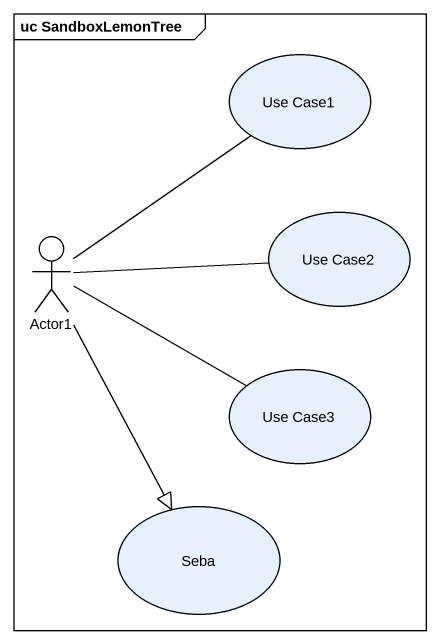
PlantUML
@startuml
mainframe uc SandboxLemonTree
usecase "Use Case1" as Use_Case1
usecase "Use Case2" as Use_Case2
actor Actor1
usecase "Use Case3" as Use_Case3
usecase Seba
Actor1 -up- Use_Case1
Actor1 -right- Use_Case2
Actor1 -right- Use_Case3
Actor1 --|> Seba
@enduml
